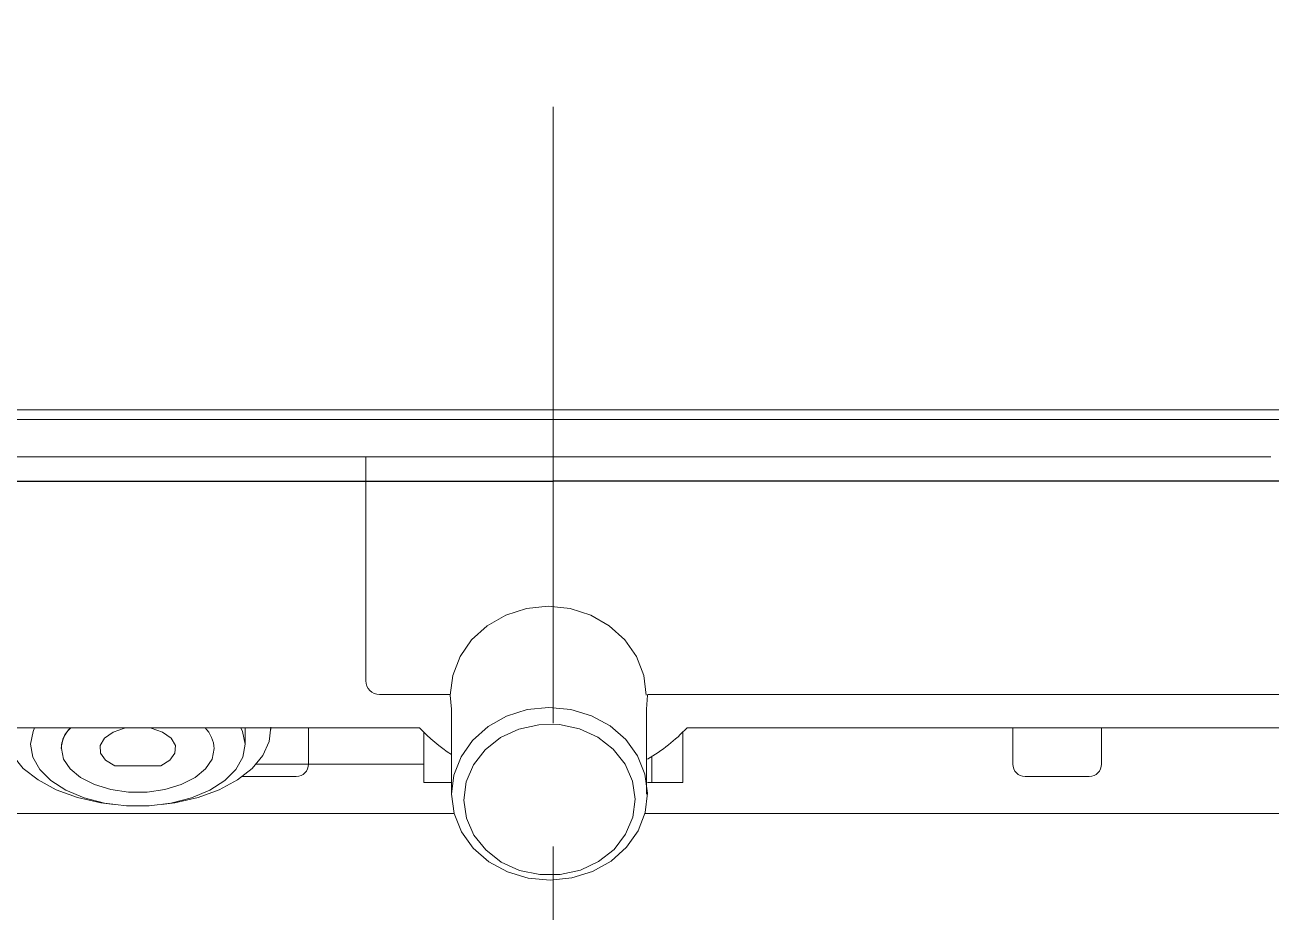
# Model space of a CAD drawing. Extents: x 2963 to 9049, y -570 to 1982.
# Drawn here: x 7770.1 to 7871.2, y 146.9 to 218.8 of the extents above; entities that cross this region are included whole.
import ezdxf

# ---------------------------------------------------------------- set-up
doc = ezdxf.new("R2010")
doc.units = 0
doc.header["$LTSCALE"] = 20
doc.header["$MEASUREMENT"] = 0
doc.linetypes.add('CENTER', pattern=[2, 1.25, -0.25, 0.25, -0.25])
doc.layers.get('0').update_dxf_attribs({"linetype": 'CONTINUOUS'})
doc.layers.add('00_COMPONENTS', color=7, linetype='CONTINUOUS')
doc.layers.add('1', color=7, linetype='CONTINUOUS')

msp = doc.modelspace()

# ---------------------------------------------------------------- linework, layer by layer
at = {"color": 7, "linetype": 'Continuous', "lineweight": 15}
for p, q in [((7797.73, 183.78), (7797.73, 165.62)), ((7798.83, 164.52), (7804.58, 164.52)), ((7804.68, 163.33), (7804.58, 164.47)), ((7820.49, 163.33), (7820.59, 164.47)), ((7820.58, 164.52), (7874.03, 164.52)), ((7804.68, 156.43), (7804.68, 163.36)), ((7820.49, 156.43), (7820.49, 163.36)), ((7752.14, 161.82), (7802.07, 161.82)), ((7787.93, 161.69), (7787.93, 161.82)), ((7793.08, 159.87), (7793.08, 161.82)), ((7793.08, 159.87), (7793.08, 161.82)), ((7823.78, 161.82), (7873.72, 161.82)), ((7850.21, 161.82), (7850.21, 159.87)), ((7850.21, 161.82), (7850.21, 159.87)), ((7857.41, 161.82), (7857.41, 159.87)), ((7857.41, 161.82), (7857.41, 159.87)), ((7802.43, 157.37), (7802.43, 161.46)), ((7802.43, 157.37), (7802.43, 161.46)), ((7823.43, 157.37), (7823.43, 161.46)), ((7823.43, 157.37), (7823.43, 161.46)), ((7777.36, 158.73), (7781.1, 158.73)), ((7788.84, 158.87), (7793.08, 158.87)), ((7788.84, 158.87), (7793.08, 158.87)), ((7793.08, 158.87), (7802.43, 158.87)), ((7793.08, 158.87), (7802.43, 158.87)), ((7820.93, 157.37), (7820.93, 159.49)), ((7820.93, 157.37), (7820.93, 159.49)), ((7792.08, 157.87), (7787.72, 157.87)), ((7792.08, 157.87), (7787.72, 157.87)), ((7856.41, 157.87), (7851.21, 157.87)), ((7856.41, 157.87), (7851.21, 157.87)), ((7804.68, 157.37), (7802.43, 157.37)), ((7804.68, 157.37), (7802.43, 157.37)), ((7820.93, 157.37), (7820.58, 157.37)), ((7820.93, 157.37), (7820.58, 157.37)), ((7820.93, 157.37), (7823.43, 157.37)), ((7820.93, 157.37), (7823.43, 157.37)), ((7804.89, 154.87), (7752.47, 154.87)), ((7804.89, 154.87), (7752.47, 154.87)), ((7873.38, 154.87), (7820.37, 154.87)), ((7873.38, 154.87), (7820.37, 154.87))]:
    msp.add_line(p, q, dxfattribs=at)
at = {"color": 7, "linetype": 'Continuous', "lineweight": 15, "flags": 128}
for points in [[(7812.93, 186.82), (7812.93, 186.84), (7812.93, 186.88), (7812.93, 186.95), (7812.93, 187.04), (7812.93, 187.16), (7812.93, 187.3), (7812.93, 187.45), (7812.93, 187.61)], [(7804.58, 164.47), (7804.78, 166.07), (7805.37, 167.59), (7806.31, 168.96), (7807.57, 170.1), (7809.08, 170.95), (7810.76, 171.49), (7812.53, 171.67), (7814.3, 171.49), (7815.98, 170.95), (7817.48, 170.1), (7818.74, 168.96), (7819.69, 167.59), (7820.28, 166.07), (7820.48, 164.47)], [(7804.68, 156.43), (7804.87, 157.99), (7805.45, 159.47), (7806.38, 160.8), (7807.64, 161.92), (7809.14, 162.76), (7810.82, 163.29), (7812.58, 163.47), (7814.35, 163.31), (7816.04, 162.8), (7817.55, 161.97), (7818.82, 160.87), (7819.77, 159.54), (7820.37, 158.06), (7820.58, 156.51)], [(7777.31, 155.59), (7776.22, 155.74), (7774.33, 156.17), (7772.62, 156.79), (7771.14, 157.59), (7769.94, 158.53), (7769.08, 159.58), (7768.57, 160.7), (7768.43, 161.87)], [(7787.6, 161.82), (7787.73, 161.52), (7787.93, 160.48), (7787.74, 159.44), (7787.19, 158.45), (7786.28, 157.54), (7785.06, 156.76), (7783.59, 156.14), (7781.92, 155.72), (7780.14, 155.5), (7778.32, 155.5), (7776.53, 155.72), (7774.87, 156.14), (7773.39, 156.76), (7772.18, 157.54), (7771.27, 158.45), (7770.71, 159.44), (7770.53, 160.48), (7770.73, 161.52), (7770.86, 161.82)], [(7778.32, 161.82), (7778.15, 161.79), (7777.22, 161.47), (7776.53, 160.99), (7776.18, 160.39), (7776.21, 159.77), (7776.62, 159.19), (7777.36, 158.73)], [(7781.1, 158.73), (7781.83, 159.19), (7782.24, 159.77), (7782.28, 160.39), (7781.93, 160.99), (7781.24, 161.47), (7780.3, 161.79), (7780.14, 161.82)], [(7790.02, 161.87), (7789.89, 160.7), (7789.38, 159.58), (7788.51, 158.53), (7787.32, 157.59), (7785.84, 156.79), (7784.12, 156.17), (7782.24, 155.74), (7781.14, 155.59)], [(7819.58, 156.03), (7819.37, 157.49), (7818.76, 158.87), (7817.8, 160.08), (7816.54, 161.05), (7815.06, 161.73), (7813.43, 162.08), (7811.75, 162.07), (7810.13, 161.71), (7808.65, 161.02), (7807.4, 160.03), (7806.46, 158.81), (7805.87, 157.43), (7805.68, 155.96)], [(7773.03, 160.13), (7773.21, 159.28), (7773.74, 158.48), (7774.59, 157.78), (7775.71, 157.21), (7777.03, 156.81), (7778.48, 156.6), (7779.98, 156.6), (7781.43, 156.81), (7782.75, 157.21), (7783.87, 157.78), (7784.72, 158.48), (7785.25, 159.28), (7785.43, 160.13)], [(7785.43, 160.13), (7785.25, 159.28), (7784.72, 158.48), (7783.87, 157.78), (7782.75, 157.21), (7781.43, 156.81), (7779.98, 156.6), (7778.48, 156.6), (7777.03, 156.81), (7775.71, 157.21), (7774.59, 157.78), (7773.74, 158.48), (7773.21, 159.28), (7773.03, 160.13)], [(7773.03, 160.13), (7773.21, 159.28), (7773.74, 158.48), (7774.59, 157.78), (7775.71, 157.21), (7777.03, 156.81), (7778.48, 156.6), (7779.98, 156.6), (7781.43, 156.81), (7782.75, 157.21), (7783.87, 157.78), (7784.72, 158.48), (7785.25, 159.28), (7785.43, 160.13)], [(7820.58, 156.51), (7820.39, 154.94), (7819.81, 153.46), (7818.87, 152.13), (7817.62, 151.01), (7816.12, 150.17), (7814.44, 149.64), (7812.67, 149.46), (7810.9, 149.63), (7809.22, 150.14), (7807.71, 150.96), (7806.44, 152.07), (7805.48, 153.39), (7804.89, 154.87), (7804.68, 156.43)], [(7805.68, 155.96), (7805.89, 154.49), (7806.49, 153.12), (7807.45, 151.91), (7808.71, 150.93), (7810.2, 150.25), (7811.83, 149.91), (7813.5, 149.92), (7815.13, 150.28), (7816.61, 150.97), (7817.86, 151.96), (7818.8, 153.18), (7819.39, 154.56), (7819.58, 156.03)]]:
    msp.add_lwpolyline(points, dxfattribs=at)
at = {"color": 7, "linetype": 'Continuous', "lineweight": 15}
for centre, radius, start, end in [((7798.83, 165.62), 1.1, 180, 270), ((7775.63, 159.99), 2.61, 135.4999, 176.9566), ((7775.63, 159.99), 2.61, 135.4999, 176.9566), ((7782.82, 159.99), 2.61, 3.0433, 44.5001), ((7782.82, 159.99), 2.61, 3.0433, 44.5001), ((7812.93, 172.17), 15, 223.6389, 236.6336), ((7812.93, 172.17), 15, 300.6633, 316.3611), ((7792.08, 158.87), 1, 270, 0), ((7792.08, 158.87), 1, 270, 0), ((7851.21, 158.87), 1, 180, 270), ((7851.21, 158.87), 1, 180, 270), ((7856.41, 158.87), 1, 270, 0), ((7856.41, 158.87), 1, 270, 0)]:
    msp.add_arc(centre, radius, start, end, dxfattribs=at)
for points, knots in [([(7613.85, 187.86), (7613.98, 187.86), (7614.24, 187.85), (7615.75, 187.85), (7618.11, 187.85), (7621.32, 187.85), (7624.76, 187.84), (7627.48, 187.84), (7629.36, 187.85), (7631.74, 187.84), (7634.55, 187.82), (7638.1, 187.79), (7642.29, 187.77), (7647.44, 187.75), (7653.2, 187.73), (7659.36, 187.71), (7665.73, 187.7), (7672.77, 187.68), (7680.51, 187.66), (7688.94, 187.65), (7697.96, 187.63), (7707.47, 187.62), (7717.07, 187.61), (7726.68, 187.61), (7739.28, 187.61), (7755.15, 187.61), (7774.33, 187.61), (7793.61, 187.61), (7806.49, 187.61), (7812.93, 187.61)], [0, 0, 0, 0, 0.082443, 0.164914, 0.247393, 0.329863, 0.412307, 0.446635, 0.480977, 0.515288, 0.549572, 0.574452, 0.599413, 0.624364, 0.64923, 0.669627, 0.690091, 0.710529, 0.730893, 0.751422, 0.772041, 0.79266, 0.813188, 0.831864, 0.850556, 0.887894, 0.925278, 0.962662, 1, 1, 1, 1]), ([(7812.93, 187.61), (7819.95, 187.61), (7834.01, 187.61), (7855.04, 187.61), (7875.94, 187.6), (7893.04, 187.61), (7906.28, 187.61), (7915.65, 187.62), (7924.7, 187.63), (7933.34, 187.64), (7941.48, 187.65), (7949.1, 187.67), (7956.15, 187.69), (7963.12, 187.71), (7969.87, 187.72), (7976.27, 187.74), (7981.73, 187.76), (7986.19, 187.78), (7989.55, 187.8), (7991.99, 187.82), (7993.87, 187.83), (7996.04, 187.84), (7998.58, 187.84), (8002.15, 187.85), (8005.92, 187.85), (8008.2, 187.85), (8009.41, 187.85), (8010.18, 187.85), (8011.09, 187.85), (8011.81, 187.85), (8011.94, 187.86), (8012, 187.86)], [0, 0, 0, 0, 0.040743, 0.081547, 0.122341, 0.163071, 0.182332, 0.201668, 0.221003, 0.240264, 0.259517, 0.278843, 0.298172, 0.31743, 0.341976, 0.366609, 0.391247, 0.4158, 0.439338, 0.46292, 0.486551, 0.510156, 0.557883, 0.605612, 0.701889, 0.798166, 0.805176, 0.833213, 0.889296, 0.945378, 1, 1, 1, 1]), ([(7812.93, 186.82), (7807.63, 186.82), (7797.02, 186.82), (7781.15, 186.82), (7766.57, 186.82), (7753.27, 186.82), (7741.25, 186.82), (7729.35, 186.82), (7718.19, 186.82), (7707.87, 186.82), (7698.45, 186.82), (7689.5, 186.82), (7681.14, 186.82), (7673.47, 186.82), (7666.49, 186.82), (7660.17, 186.82), (7654.06, 186.82), (7648.33, 186.82), (7643.22, 186.82), (7639.06, 186.82), (7635.53, 186.82), (7632.72, 186.82), (7630.35, 186.82), (7628.47, 186.82), (7625.38, 186.82), (7621.33, 186.82), (7617.75, 186.82), (7615.41, 186.82), (7615.04, 186.82), (7614.85, 186.82)], [0, 0, 0, 0, 0.030841, 0.061695, 0.092537, 0.116115, 0.139723, 0.163281, 0.186791, 0.207202, 0.227703, 0.248205, 0.268618, 0.288884, 0.309224, 0.329589, 0.349889, 0.37467, 0.399537, 0.424413, 0.449208, 0.483543, 0.517905, 0.552299, 0.586678, 0.689991, 0.793339, 0.896687, 1, 1, 1, 1]), ([(8011.01, 186.82), (8010.83, 186.82), (8010.47, 186.82), (8008.27, 186.82), (8004.97, 186.82), (8001.24, 186.82), (7997.71, 186.82), (7995.17, 186.82), (7993, 186.82), (7991.11, 186.82), (7988.65, 186.82), (7985.29, 186.82), (7980.89, 186.82), (7975.53, 186.82), (7969.15, 186.82), (7962.4, 186.82), (7955.52, 186.82), (7948.6, 186.82), (7941.01, 186.82), (7932.89, 186.82), (7924.38, 186.82), (7915.47, 186.82), (7906.13, 186.82), (7892.91, 186.82), (7875.89, 186.82), (7855.09, 186.82), (7834.08, 186.82), (7819.98, 186.82), (7812.93, 186.82)], [0, 0, 0, 0, 0.101134, 0.202335, 0.29779, 0.393246, 0.441137, 0.489028, 0.513121, 0.537241, 0.56131, 0.585332, 0.609499, 0.633663, 0.658512, 0.683362, 0.702261, 0.721157, 0.740632, 0.760106, 0.778999, 0.797892, 0.817381, 0.83687, 0.877401, 0.917939, 0.95897, 1, 1, 1, 1]), ([(7812.93, 183.78), (7812.93, 183.79), (7812.93, 183.82), (7812.93, 184.04), (7812.93, 184.36), (7812.93, 184.62), (7812.93, 184.74)], [0, 0, 0, 0, 0.250003, 0.500014, 0.750005, 1, 1, 1, 1]), ([(7812.93, 183.78), (7810.35, 183.78), (7805.2, 183.78), (7797.81, 183.78), (7790.84, 183.78), (7784.36, 183.78), (7777.77, 183.78), (7771.34, 183.78), (7765.16, 183.78), (7759.62, 183.78), (7756.3, 183.78), (7754.7, 183.78)], [0, 0, 0, 0, 0.108654, 0.217309, 0.316411, 0.415793, 0.514757, 0.637884, 0.761599, 0.885196, 1, 1, 1, 1]), ([(7871.15, 183.78), (7869.66, 183.78), (7866.66, 183.78), (7862.17, 183.78), (7857.84, 183.78), (7853.68, 183.78), (7849.2, 183.78), (7844.38, 183.78), (7839.26, 183.78), (7833.89, 183.78), (7828.3, 183.78), (7822.87, 183.78), (7817.73, 183.78), (7814.53, 183.78), (7812.93, 183.78)], [0, 0, 0, 0, 0.1076675, 0.2156559, 0.2955021, 0.3753262, 0.4570075, 0.5386383, 0.6187676, 0.6989309, 0.7819588, 0.8649811, 0.9322967, 1, 1, 1, 1]), ([(7773.81, 161.82), (7773.73, 161.75), (7773.29, 161.34), (7773.06, 160.74), (7773.03, 160.24), (7773.03, 160.13)], [0, 0, 0, 0, 0.137747, 0.824514, 1, 1, 1, 1])]:
    msp.add_open_spline(points, degree=3, knots=knots, dxfattribs=at)
for points in [[(7812.93, 186.82), (7812.93, 184.74)], [(7790.03, 161.69), (7790.03, 161.82)], [(7787.93, 161.13), (7787.93, 161.69)], [(7787.93, 160.46), (7787.93, 161.69)], [(7793.08, 158.87), (7793.08, 159.87)], [(7793.08, 158.87), (7793.08, 159.87)], [(7850.21, 159.87), (7850.21, 158.87)], [(7850.21, 159.87), (7850.21, 158.87)], [(7857.41, 158.87), (7857.41, 159.87)], [(7857.41, 158.87), (7857.41, 159.87)]]:
    msp.add_open_spline(points, degree=1, dxfattribs=at)
at = {"layer": '00_COMPONENTS', "color": 7, "linetype": 'Continuous'}
for p in [(7617.69, 181.82), (8008.17, 181.82)]:
    msp.add_line(p, (7812.93, 181.82), dxfattribs=at)
at = {"layer": '1', "color": 1, "linetype": 'CENTER', "lineweight": 0, "ltscale": 2}
msp.add_line((7812.93, -237.81), (7812.93, 292.74), dxfattribs=at)

doc.saveas('drawing.dxf')
